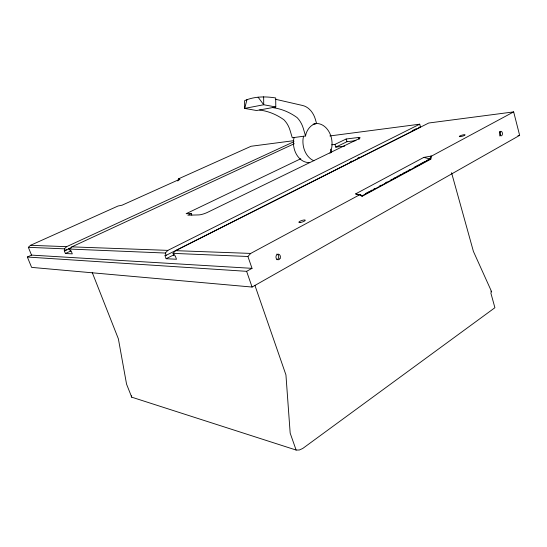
<?xml version="1.0" encoding="UTF-8"?>
<svg xmlns="http://www.w3.org/2000/svg" width="547" height="547" viewBox="0 0 547 547"><rect width="100%" height="100%" fill="white"/><g stroke="black" fill="none" stroke-linecap="round" stroke-linejoin="round"><path stroke-width="0.82" d="M303.612 136.23L303.086 138.514A19.118 14.516 83.9 0 0 313.937 160.763M259.606 109.974L262.334 110.467A73.038 58.775 85.8 0 1 283.961 119.814A23.015 18.126 82.4 0 1 290.115 130.507L292.269 137.769L305.541 135.971L306.108 133.509A19.166 14.53 83.9 0 1 314.313 124.053L316.59 123.54L315.366 119.308A19.979 15.33 82.3 0 0 302.6 105.489L275.729 99.322M294.129 137.516L293.609 139.765A18.858 14.441 83.8 0 0 309.684 162.521M247.032 99.458L244.68 108.402L256.584 110.535L275.784 106.98L275.702 97.961C265.37 96.286 254.3 96.34 244.605 100.662L244.68 108.402L263.722 104.75L275.784 106.98M430.797 156.086L429.887 159.225L361.704 196.072L359.181 194.602L355.632 193.898L423.781 157.406L431.713 156.004L513.66 111.896L519.65 135.376L252.078 287.052L31.617 267.387L27.35 257.028L31.541 255.114L252.023 268.345L247.921 256.488L250.711 253.418L360.076 194.554L362.606 196.038L430.804 159.15L431.713 156.004M177.809 181.016L178.582 178.821L251.1 146.254L293.76 140.675M131.711 395.775L131.239 396.643L131.711 397.17L296.18 450.065L299.346 450.003L302.73 448.472L494.905 307.715L490.85 293.007L491.616 291.701L473.408 251.394L451.555 172.715M329.868 135.95L419.699 124.19L420.513 127.068L166.144 255.333L164.873 255.278L166.144 258.717L176.49 259.251L175.204 255.75L173.891 255.688L173.037 253.364L175.649 250.663L428.739 123.007L513.66 111.896M66.597 249.61L64.272 250.69L65.401 253.507L72.307 253.863L71.165 251.005L70.296 250.964L69.537 249.056L165.297 253.035L167.888 250.376L419.699 124.19M31.541 255.114L28.341 247.326L64.375 248.844L66.652 246.656L294.006 141.666M69.537 249.056L71.842 246.861L294.3 143.697M28.341 247.326L30.502 245.323L118.077 206L122.029 205.214L179.881 179.19L178.582 178.821M178.842 180.1L179.881 179.19M27.35 257.028L246.615 271.326L252.023 268.345M365.3 193.693L369.061 191.662M370.565 190.848L372.063 190.041M373.567 189.228L375.071 188.414M379.577 185.98L381.081 185.173M385.587 182.739L387.091 181.925M390.845 179.895L392.349 179.088M393.847 178.274L395.351 177.467M396.855 176.654L398.36 175.84M399.857 175.033L401.361 174.22M402.865 173.406L404.37 172.599M405.867 171.785L407.371 170.972M408.876 170.165L410.38 169.351M414.134 167.32L418.64 164.886M420.144 164.079L424.65 161.645M426.154 160.832L429.156 159.211M358.941 138.678L207.634 212.304A6.612 1.265 -19.3 0 1 198.889 214.909L187.833 215.197L191.238 213.556L191.792 215.094M166.144 258.717L174.527 254.464M350.333 161.857L351.858 161.085M357.964 158.015L359.495 157.242M412.151 130.719L415.973 128.791M331.708 144.791L334.942 144.408L335.776 147.122L346.983 141.7L356.001 140.62M334.942 144.408L346.155 139.006L358.456 137.488L359.071 139.547M300.809 158.726L186.13 213.699L191.238 213.556M65.401 253.507L70.816 250.977M68.149 248.892L69.701 248.167M64.272 250.69L65.127 250.724L71.308 247.853M313.137 124.176L316.098 123.506A19.118 14.516 83.9 0 1 329.814 133.345A19.118 14.516 83.9 0 1 329.991 153.31M314.648 123.834L316.59 123.54M419.023 127.26L420.513 127.068M335.776 147.122L344.685 146.104M517.954 135.547L519.65 135.376M430.804 159.15L423.781 157.406M359.181 194.602L360.076 194.554M361.704 196.072L362.606 196.038M30.502 245.323L66.652 246.656M71.842 246.861L167.888 250.376M175.649 250.663L250.711 253.418M173.037 253.364L247.921 256.488M272.611 107.568L275.36 108.074A74.508 59.308 85.9 0 1 297.171 117.653A23.473 18.277 82.7 0 1 303.366 128.566L305.541 135.971M355.632 193.898L358.668 194.985M490.775 291.154L491.616 291.701M258.102 97.188L263.722 104.75L263.647 96.778M64.375 248.844L65.127 250.724M131.731 397.177L126.555 384.144L118.384 338.866L92.224 272.481M165.297 253.035L166.144 255.333M296.118 450.044L290.177 433.149L285.937 374.886L254.895 285.295M246.615 271.326L252.078 287.052M330.552 149.146L331.564 152.401M346.155 139.006L346.983 141.7M358.374 137.529A5.853 0.95 -17.2 0 1 358.962 138.671M276.748 254.116A2.81 2.229 -87.7 0 1 278.703 256.837A2.81 2.229 -87.7 0 1 276.775 259.681M499.691 131.724A2.291 1.456 86.2 0 1 500.601 133.912A2.291 1.456 86.2 0 1 499.698 135.936M300.269 222.492A3.385 0.8 -18.1 0 0 305.274 220.311A3.385 0.8 -18.1 0 0 300.604 220.947A3.385 0.8 -18.1 0 0 300.269 222.492M460.424 136.641A3.002 0.574 -15.9 0 0 465.073 134.979A3.002 0.574 -15.9 0 0 461.142 135.417A3.002 0.574 -15.9 0 0 460.424 136.641M279.955 258.642A2.817 2.236 -87.7 0 0 278.464 254.177A2.817 2.236 -87.7 0 0 276.119 258.116A2.817 2.236 -87.7 0 0 279.955 258.642M499.821 132.08A2.291 1.463 86.2 0 0 500.799 135.827A2.291 1.463 86.2 0 0 502.337 132.825A2.291 1.463 86.2 0 0 499.821 132.08"/></g></svg>
